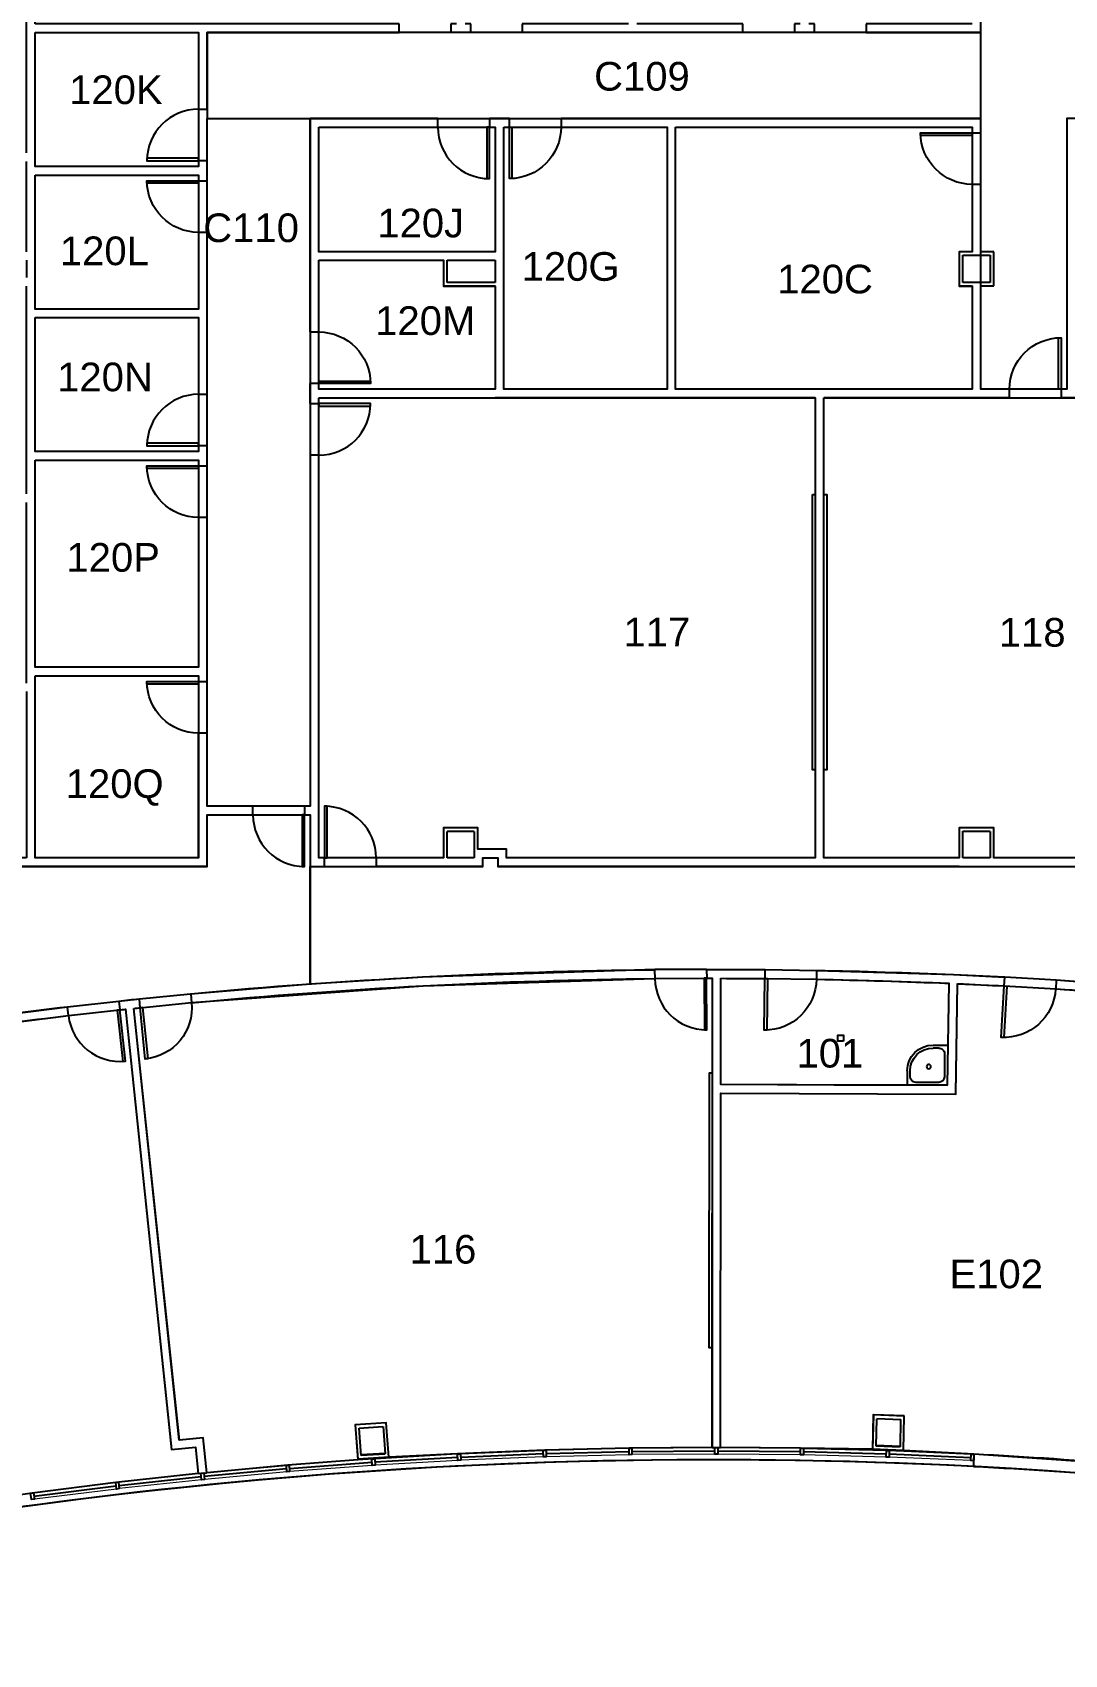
# Model space of a CAD drawing. Header units: inches. Extents: x -60 to 4824, y -1448 to 1233.
# Drawn here: x 2680 to 3400, y -550 to 582 of the extents above; entities that cross this region are included whole.
import ezdxf

# ---------------------------------------------------------------- set-up
doc = ezdxf.new("R2010")
doc.units = ezdxf.units.IN
doc.header["$LTSCALE"] = 96
doc.header["$MEASUREMENT"] = 0
for name, color, linetype, lineweight in [('A-Anno-Note', 3, 'Continuous', 25), ('A-FLOR-CASE', 3, 'Continuous', 25), ('A-FLOR-PFIX', 3, 'Continuous', 25), ('A-WALL-INTR', 4, 'Continuous', 35)]:
    doc.layers.add(name, color=color, linetype=linetype, lineweight=lineweight)
for name, color, linetype in [('A-DOOR', 4, 'Continuous'), ('A-FLOR-FD', 1, 'Continuous'), ('A-GLAZ', 3, 'Continuous'), ('A-WALL', 5, 'Continuous'), ('A-WALL-JAMB', 6, 'Continuous'), ('POLYGONS', 1, 'Continuous')]:
    doc.layers.add(name, color=color, linetype=linetype)
doc.styles.get("Standard").update_dxf_attribs({"font": 'arial.ttf'})

# ---------------------------------------------------------------- blocks, each defined once
blk = doc.blocks.new('JANP01')
for p, q in [((-28, -10), (-28, 0)), ((-26, -6), (-26, -10)), ((-6, -2), (-22, -2)), ((-2, -22), (-2, -6)), ((-6, -26), (-10, -26)), ((-10, -28), (0, -28))]:
    blk.add_line(p, q)
blk.add_circle((-13, -13), 1.5)
for centre, radius, start, end in [((-10, -10), 18, 179.9999, 269.9998), ((-22, -6), 4, 90.0004, 179.998), ((-10, -10), 16, 179.9999, 269.9998), ((-6, -6), 4, 0.0018, 89.9978), ((-6, -22), 4, 269.9966, 359.9993)]:
    blk.add_arc(centre, radius, start, end)
blk = doc.blocks.new('*U497')
at = {"linetype": 'ByBlock', "lineweight": -2}
for p, q in [((4, 0), (-6, 0)), ((4, -6), (4, 0)), ((40, 0), (40, -6)), ((87, 0), (40, 0)), ((0, -6), (4, -6)), ((40, -6), (87, -6))]:
    blk.add_line(p, q, dxfattribs=at)
at = {"lineweight": -2}
for p, q in [((4, 0), (-6, 0)), ((4, -6), (4, 0)), ((40, 0), (40, -6)), ((87, 0), (40, 0)), ((0, -6), (4, -6)), ((40, -6), (87, -6))]:
    blk.add_line(p, q, dxfattribs=at)
blk = doc.blocks.new('*U503')
at = {"linetype": 'ByBlock', "lineweight": -2}
for p, q in [((327, 0), (6, 0)), ((6, -6), (327, -6))]:
    blk.add_line(p, q, dxfattribs=at)
at = {"lineweight": -2}
for p, q in [((327, 0), (6, 0)), ((6, -6), (327, -6))]:
    blk.add_line(p, q, dxfattribs=at)
blk = doc.blocks.new('*U504')
at = {"linetype": 'ByBlock', "lineweight": -2}
for p, q in [((36, 0), (0, 0)), ((287, 0), (42, 0)), ((287, -6), (287, 0)), ((323, 0), (323, -6)), ((323, 0), (337, 0)), ((337, -6), (337, 0)), ((373, 0), (373, -6)), ((373, 0), (522, 0)), ((6, -6), (287, -6)), ((323, -6), (327, -6)), ((333, -6), (337, -6)), ((373, -6), (423, -6)), ((429, -6), (516, -6))]:
    blk.add_line(p, q, dxfattribs=at)
at = {"lineweight": -2}
for p, q in [((36, 0), (0, 0)), ((287, 0), (42, 0)), ((287, -6), (287, 0)), ((323, 0), (323, -6)), ((323, 0), (337, 0)), ((337, -6), (337, 0)), ((373, 0), (373, -6)), ((373, 0), (522, 0)), ((6, -6), (287, -6)), ((323, -6), (327, -6)), ((333, -6), (337, -6)), ((373, -6), (423, -6)), ((429, -6), (516, -6))]:
    blk.add_line(p, q, dxfattribs=at)
blk = doc.blocks.new('*U505')
at = {"linetype": 'ByBlock', "lineweight": -2}
for p, q in [((6, 0), (93, 0)), ((93, -6), (93, 0)), ((129, 0), (129, -6)), ((133, 0), (129, 0)), ((243.5, 0), (139, 0)), ((243.5, -6), (243.5, 0)), ((279.5, 0), (279.5, -6)), ((283.5, 0), (279.5, 0)), ((293.5, 0), (289.5, 0)), ((293.5, -6), (293.5, 0)), ((329.5, 0), (329.5, -6)), ((383, 0), (329.5, 0)), ((442.5, 0), (389, 0)), ((442.5, -6), (442.5, 0)), ((478.5, 0), (478.5, -6)), ((482.5, 0), (478.5, 0)), ((492.5, 0), (488.5, 0)), ((492.5, -6), (492.5, 0)), ((528.5, 0), (528.5, -6)), ((582, 0), (528.5, 0)), ((0, -6), (36, -6)), ((42, -6), (93, -6)), ((129, -6), (243.5, -6)), ((279.5, -6), (293.5, -6)), ((329.5, -6), (442.5, -6)), ((478.5, -6), (492.5, -6)), ((528.5, -6), (582, -6))]:
    blk.add_line(p, q, dxfattribs=at)
at = {"lineweight": -2}
for p, q in [((6, 0), (93, 0)), ((93, -6), (93, 0)), ((129, 0), (129, -6)), ((133, 0), (129, 0)), ((243.5, 0), (139, 0)), ((243.5, -6), (243.5, 0)), ((279.5, 0), (279.5, -6)), ((283.5, 0), (279.5, 0)), ((293.5, 0), (289.5, 0)), ((293.5, -6), (293.5, 0)), ((329.5, 0), (329.5, -6)), ((383, 0), (329.5, 0)), ((442.5, 0), (389, 0)), ((442.5, -6), (442.5, 0)), ((478.5, 0), (478.5, -6)), ((482.5, 0), (478.5, 0)), ((492.5, 0), (488.5, 0)), ((492.5, -6), (492.5, 0)), ((528.5, 0), (528.5, -6)), ((582, 0), (528.5, 0)), ((0, -6), (36, -6)), ((42, -6), (93, -6)), ((129, -6), (243.5, -6)), ((279.5, -6), (293.5, -6)), ((329.5, -6), (442.5, -6)), ((478.5, -6), (492.5, -6)), ((528.5, -6), (582, -6))]:
    blk.add_line(p, q, dxfattribs=at)
blk = doc.blocks.new('*U506')
at = {"linetype": 'ByBlock', "lineweight": -2}
for p, q in [((78, 0), (6, 0)), ((96, 0), (80.5, 0)), ((189, 0), (102, 0)), ((6, -6), (96, -6)), ((96, -6), (189, -6))]:
    blk.add_line(p, q, dxfattribs=at)
at = {"lineweight": -2}
for p, q in [((78, 0), (6, 0)), ((96, 0), (80.5, 0)), ((189, 0), (102, 0)), ((6, -6), (96, -6)), ((96, -6), (189, -6))]:
    blk.add_line(p, q, dxfattribs=at)
blk = doc.blocks.new('*U507')
at = {"linetype": 'ByBlock', "lineweight": -2}
for p, q in [((189, 0), (6, 0)), ((6, -6), (189, -6))]:
    blk.add_line(p, q, dxfattribs=at)
at = {"lineweight": -2}
for p, q in [((189, 0), (6, 0)), ((6, -6), (189, -6))]:
    blk.add_line(p, q, dxfattribs=at)
blk = doc.blocks.new('*U508')
at = {"linetype": 'ByBlock', "lineweight": -2}
for p, q in [((74, 0), (-6, 0)), ((0, -6), (74, -6)), ((74, -6), (74, 0)), ((110, 0), (110, -6)), ((110, 0), (124, 0)), ((110, -6), (114, -6)), ((120, -6), (124, -6)), ((124, -6), (124, 0)), ((160, 0), (160, -6)), ((160, 0), (314, 0)), ((160, -6), (234, -6)), ((240, -6), (314, -6)), ((314, -6), (314, 0)), ((350, 0), (350, -6)), ((350, 0), (364, 0)), ((350, -6), (354, -6)), ((360, -6), (364, -6)), ((364, -6), (364, 0)), ((400, 0), (400, -6)), ((534, 0), (400, 0)), ((400, -6), (654, -6)), ((654, 0), (540, 0))]:
    blk.add_line(p, q, dxfattribs=at)
at = {"lineweight": -2}
for p, q in [((74, 0), (-6, 0)), ((0, -6), (74, -6)), ((74, -6), (74, 0)), ((110, 0), (110, -6)), ((110, 0), (124, 0)), ((110, -6), (114, -6)), ((120, -6), (124, -6)), ((124, -6), (124, 0)), ((160, 0), (160, -6)), ((160, 0), (314, 0)), ((160, -6), (234, -6)), ((240, -6), (314, -6)), ((314, -6), (314, 0)), ((350, 0), (350, -6)), ((350, 0), (364, 0)), ((350, -6), (354, -6)), ((360, -6), (364, -6)), ((364, -6), (364, 0)), ((400, 0), (400, -6)), ((534, 0), (400, 0)), ((400, -6), (654, -6)), ((654, 0), (540, 0))]:
    blk.add_line(p, q, dxfattribs=at)
blk = doc.blocks.new('*U347')
at = {"linetype": 'ByBlock', "lineweight": -2}
for p, q in [((114, 0), (0, 0)), ((0, -6), (114, -6))]:
    blk.add_line(p, q, dxfattribs=at)
at = {"lineweight": -2}
for p, q in [((114, 0), (0, 0)), ((0, -6), (114, -6))]:
    blk.add_line(p, q, dxfattribs=at)
blk = doc.blocks.new('*U348')
at = {"linetype": 'ByBlock', "lineweight": -2}
for p, q in [((114, 0), (0, 0)), ((0, -6), (114, -6))]:
    blk.add_line(p, q, dxfattribs=at)
at = {"lineweight": -2}
for p, q in [((114, 0), (0, 0)), ((0, -6), (114, -6))]:
    blk.add_line(p, q, dxfattribs=at)
blk = doc.blocks.new('*U349')
at = {"linetype": 'ByBlock', "lineweight": -2}
for p, q in [((114, 0), (0, 0)), ((0, -6), (114, -6))]:
    blk.add_line(p, q, dxfattribs=at)
at = {"lineweight": -2}
for p, q in [((114, 0), (0, 0)), ((0, -6), (114, -6))]:
    blk.add_line(p, q, dxfattribs=at)
blk = doc.blocks.new('*U351')
at = {"linetype": 'ByBlock', "lineweight": -2}
for p, q in [((-6, 0), (34.5, 0)), ((280, 0), (261, 0)), ((282.5, 0), (604.5, 0)), ((0, -6), (19, -6)), ((30.5, -6), (34.5, -6)), ((34.5, -6), (34.5, 0)), ((70.5, 0), (70.5, -6)), ((258.5, 0), (70.5, 0)), ((70.5, -6), (258.5, -6)), ((261, -6), (280, -6)), ((282.5, -6), (377, -6)), ((383, -6), (598.5, -6))]:
    blk.add_line(p, q, dxfattribs=at)
at = {"lineweight": -2}
for p, q in [((-6, 0), (34.5, 0)), ((280, 0), (261, 0)), ((282.5, 0), (604.5, 0)), ((0, -6), (19, -6)), ((30.5, -6), (34.5, -6)), ((34.5, -6), (34.5, 0)), ((70.5, 0), (70.5, -6)), ((258.5, 0), (70.5, 0)), ((70.5, -6), (258.5, -6)), ((261, -6), (280, -6)), ((282.5, -6), (377, -6)), ((383, -6), (598.5, -6))]:
    blk.add_line(p, q, dxfattribs=at)
blk = doc.blocks.new('*U352')
at = {"linetype": 'ByBlock', "lineweight": -2}
for p, q in [((4, 0), (0, 0)), ((4, -6), (4, 0)), ((0, -6), (4, -6)), ((40, 0), (40, -6)), ((72, 0), (40, 0)), ((40, -6), (72, -6))]:
    blk.add_line(p, q, dxfattribs=at)
at = {"lineweight": -2}
for p, q in [((4, 0), (0, 0)), ((4, -6), (4, 0)), ((0, -6), (4, -6)), ((40, 0), (40, -6)), ((72, 0), (40, 0)), ((40, -6), (72, -6))]:
    blk.add_line(p, q, dxfattribs=at)
blk = doc.blocks.new('*U353')
at = {"linetype": 'ByBlock', "lineweight": -2}
for p, q in [((0, 0), (181, 0)), ((181, -6), (181, 0)), ((217, 0), (217, -6)), ((217, 0), (346.5, 0)), ((352.5, 0), (576, 0)), ((699, 0), (576, 0)), ((0, -6), (171, -6)), ((177, -6), (181, -6)), ((217, -6), (237, -6)), ((243, -6), (450, -6)), ((456, -6), (570, -6)), ((576, -6), (699, -6))]:
    blk.add_line(p, q, dxfattribs=at)
at = {"lineweight": -2}
for p, q in [((0, 0), (181, 0)), ((181, -6), (181, 0)), ((217, 0), (217, -6)), ((217, 0), (346.5, 0)), ((352.5, 0), (576, 0)), ((699, 0), (576, 0)), ((0, -6), (171, -6)), ((177, -6), (181, -6)), ((217, -6), (237, -6)), ((243, -6), (450, -6)), ((456, -6), (570, -6)), ((576, -6), (699, -6))]:
    blk.add_line(p, q, dxfattribs=at)
blk = doc.blocks.new('*U355')
at = {"linetype": 'ByBlock', "lineweight": -2}
for p, q in [((0, -6), (293, -6)), ((213, 0), (6, 0)), ((293, 0), (219, 0)), ((293, -6), (293, 0)), ((329, 0), (329, -6)), ((333, 0), (329, 0)), ((329, -6), (343, -6)), ((343, 0), (339, 0)), ((343, -6), (343, 0)), ((379, 0), (379, -6)), ((462, 0), (379, 0)), ((379, -6), (468, -6))]:
    blk.add_line(p, q, dxfattribs=at)
at = {"lineweight": -2}
for p, q in [((0, -6), (293, -6)), ((213, 0), (6, 0)), ((293, 0), (219, 0)), ((293, -6), (293, 0)), ((329, 0), (329, -6)), ((333, 0), (329, 0)), ((329, -6), (343, -6)), ((343, 0), (339, 0)), ((343, -6), (343, 0)), ((379, 0), (379, -6)), ((462, 0), (379, 0)), ((379, -6), (468, -6))]:
    blk.add_line(p, q, dxfattribs=at)
blk = doc.blocks.new('*U359')
at = {"linetype": 'ByBlock', "lineweight": -2}
for p, q in [((122, 0), (6, 0)), ((128, 0), (254, 0)), ((260, 0), (405, 0)), ((423, 0), (411, 0)), ((429, 0), (492, 0)), ((498, 0), (624, 0)), ((801.5, 0), (630, 0)), ((801.5, -6), (801.5, 0)), ((6, -6), (133, -6)), ((139, -6), (283.5, -6)), ((289.5, -6), (383, -6)), ((389, -6), (423, -6)), ((423, -6), (482.5, -6)), ((488.5, -6), (582, -6)), ((588, -6), (801.5, -6))]:
    blk.add_line(p, q, dxfattribs=at)
at = {"lineweight": -2}
for p, q in [((122, 0), (6, 0)), ((128, 0), (254, 0)), ((260, 0), (405, 0)), ((423, 0), (411, 0)), ((429, 0), (492, 0)), ((498, 0), (624, 0)), ((801.5, 0), (630, 0)), ((801.5, -6), (801.5, 0)), ((6, -6), (133, -6)), ((139, -6), (283.5, -6)), ((289.5, -6), (383, -6)), ((389, -6), (423, -6)), ((423, -6), (482.5, -6)), ((488.5, -6), (582, -6)), ((588, -6), (801.5, -6))]:
    blk.add_line(p, q, dxfattribs=at)
blk = doc.blocks.new('*U266')
at = {"linetype": 'ByBlock', "lineweight": -2}
for p, q in [((36, 1.2), (0, 1.2)), ((0, -1.3), (33.5, -1.3))]:
    blk.add_line(p, q, dxfattribs=at)
at = {"lineweight": -2}
for p, q in [((36, 1.2), (0, 1.2)), ((0, -1.3), (33.5, -1.3))]:
    blk.add_line(p, q, dxfattribs=at)
blk = doc.blocks.new('*U267')
at = {"linetype": 'ByBlock', "lineweight": -2}
for p, q in [((15.5, 0), (0, 0)), ((0, -2.5), (18, -2.5))]:
    blk.add_line(p, q, dxfattribs=at)
at = {"lineweight": -2}
for p, q in [((15.5, 0), (0, 0)), ((0, -2.5), (18, -2.5))]:
    blk.add_line(p, q, dxfattribs=at)
blk = doc.blocks.new('*U271')
at = {"linetype": 'ByBlock', "lineweight": -2}
for p, q in [((12.5, 0), (0, 0)), ((0, -2.5), (15, -2.5))]:
    blk.add_line(p, q, dxfattribs=at)
at = {"lineweight": -2}
for p, q in [((12.5, 0), (0, 0)), ((0, -2.5), (15, -2.5))]:
    blk.add_line(p, q, dxfattribs=at)
blk = doc.blocks.new('*U272')
at = {"linetype": 'ByBlock', "lineweight": -2}
for p, q in [((21.5, 1.2), (-2.5, 1.2)), ((0, -1.2), (19, -1.2))]:
    blk.add_line(p, q, dxfattribs=at)
at = {"lineweight": -2}
for p, q in [((21.5, 1.2), (-2.5, 1.2)), ((0, -1.2), (19, -1.2))]:
    blk.add_line(p, q, dxfattribs=at)
blk = doc.blocks.new('*U273')
at = {"linetype": 'ByBlock', "lineweight": -2}
for p, q in [((-1.3, -2.5), (19.8, -2.5)), ((19.8, 0), (1.3, 0))]:
    blk.add_line(p, q, dxfattribs=at)
at = {"lineweight": -2}
for p, q in [((-1.3, -2.5), (19.8, -2.5)), ((19.8, 0), (1.3, 0))]:
    blk.add_line(p, q, dxfattribs=at)
blk = doc.blocks.new('*U274')
at = {"linetype": 'ByBlock', "lineweight": -2}
for p, q in [((6.5, 1.2), (-2.5, 1.2)), ((21.5, 1.2), (12.5, 1.2)), ((0, -1.3), (19, -1.3))]:
    blk.add_line(p, q, dxfattribs=at)
at = {"lineweight": -2}
for p, q in [((6.5, 1.2), (-2.5, 1.2)), ((21.5, 1.2), (12.5, 1.2)), ((0, -1.3), (19, -1.3))]:
    blk.add_line(p, q, dxfattribs=at)
blk = doc.blocks.new('*U275')
at = {"linetype": 'ByBlock', "lineweight": -2}
for p, q in [((6.5, 1.2), (-2.5, 1.2)), ((21.5, 1.2), (12.5, 1.2)), ((0, -1.3), (19, -1.3))]:
    blk.add_line(p, q, dxfattribs=at)
at = {"lineweight": -2}
for p, q in [((6.5, 1.2), (-2.5, 1.2)), ((21.5, 1.2), (12.5, 1.2)), ((0, -1.3), (19, -1.3))]:
    blk.add_line(p, q, dxfattribs=at)
blk = doc.blocks.new('*U276')
at = {"linetype": 'ByBlock', "lineweight": -2}
for p, q in [((20.3, 0), (1.2, 0)), ((-1.3, -2.5), (22.8, -2.5))]:
    blk.add_line(p, q, dxfattribs=at)
at = {"lineweight": -2}
for p, q in [((20.3, 0), (1.2, 0)), ((-1.3, -2.5), (22.8, -2.5))]:
    blk.add_line(p, q, dxfattribs=at)
blk = doc.blocks.new('*U277')
at = {"linetype": 'ByBlock', "lineweight": -2}
for p, q in [((0, 0), (0, -2.5)), ((0, 0), (0, 0)), ((24.5, 0), (6, 0)), ((0, -2.5), (0, -2.5)), ((6, -2.5), (27, -2.5))]:
    blk.add_line(p, q, dxfattribs=at)
at = {"lineweight": -2}
for p, q in [((0, 0), (0, -2.5)), ((0, 0), (0, 0)), ((24.5, 0), (6, 0)), ((0, -2.5), (0, -2.5)), ((6, -2.5), (27, -2.5))]:
    blk.add_line(p, q, dxfattribs=at)
blk = doc.blocks.new('*U278')
at = {"linetype": 'ByBlock', "lineweight": -2}
for p, q in [((21.5, 1.2), (-2.5, 1.2)), ((0, -1.2), (19, -1.2))]:
    blk.add_line(p, q, dxfattribs=at)
at = {"lineweight": -2}
for p, q in [((21.5, 1.2), (-2.5, 1.2)), ((0, -1.2), (19, -1.2))]:
    blk.add_line(p, q, dxfattribs=at)
blk = doc.blocks.new('*U279')
at = {"linetype": 'ByBlock', "lineweight": -2}
for p, q in [((19.7, 0), (1.2, 0)), ((25.7, 0), (25.7, 0)), ((25.7, -2.5), (25.7, 0)), ((-1.3, -2.5), (19.7, -2.5)), ((25.7, -2.5), (25.7, -2.5))]:
    blk.add_line(p, q, dxfattribs=at)
at = {"lineweight": -2}
for p, q in [((19.7, 0), (1.2, 0)), ((25.7, 0), (25.7, 0)), ((25.7, -2.5), (25.7, 0)), ((-1.3, -2.5), (19.7, -2.5)), ((25.7, -2.5), (25.7, -2.5))]:
    blk.add_line(p, q, dxfattribs=at)
blk = doc.blocks.new('*U411')
at = {"linetype": 'ByBlock', "lineweight": -2}
for p, q in [((33.5, 0), (0, 0)), ((0, -6), (123, -6)), ((123, 0), (36, 0))]:
    blk.add_line(p, q, dxfattribs=at)
at = {"lineweight": -2}
for p, q in [((33.5, 0), (0, 0)), ((0, -6), (123, -6)), ((123, 0), (36, 0))]:
    blk.add_line(p, q, dxfattribs=at)
blk = doc.blocks.new('*U412')
at = {"linetype": 'ByBlock', "lineweight": -2}
for p, q in [((-1.2, -2.5), (22.7, -2.5)), ((20.2, 0), (1.3, 0))]:
    blk.add_line(p, q, dxfattribs=at)
at = {"lineweight": -2}
for p, q in [((-1.2, -2.5), (22.7, -2.5)), ((20.2, 0), (1.3, 0))]:
    blk.add_line(p, q, dxfattribs=at)
blk = doc.blocks.new('*U413')
at = {"linetype": 'ByBlock', "lineweight": -2}
for p, q in [((73.3, 0), (1.2, 0)), ((1.2, -6), (73.3, -6))]:
    blk.add_line(p, q, dxfattribs=at)
at = {"lineweight": -2}
for p, q in [((73.3, 0), (1.2, 0)), ((1.2, -6), (73.3, -6))]:
    blk.add_line(p, q, dxfattribs=at)
blk = doc.blocks.new('*U314')
at = {"linetype": 'ByBlock', "lineweight": -2}
for p, q in [((20.3, 0), (1.3, 0)), ((-1.3, -2.5), (22.7, -2.5))]:
    blk.add_line(p, q, dxfattribs=at)
at = {"lineweight": -2}
for p, q in [((20.3, 0), (1.3, 0)), ((-1.3, -2.5), (22.7, -2.5))]:
    blk.add_line(p, q, dxfattribs=at)
blk = doc.blocks.new('*U315')
at = {"linetype": 'ByBlock', "lineweight": -2}
for p, q in [((19.2, 1.2), (-2.5, 1.2)), ((0, -1.2), (16.7, -1.2))]:
    blk.add_line(p, q, dxfattribs=at)
at = {"lineweight": -2}
for p, q in [((19.2, 1.2), (-2.5, 1.2)), ((0, -1.2), (16.7, -1.2))]:
    blk.add_line(p, q, dxfattribs=at)
blk = doc.blocks.new('*U316')
at = {"linetype": 'ByBlock', "lineweight": -2}
for p, q in [((20.3, 0), (1.3, 0)), ((-1.3, -2.5), (22.7, -2.5))]:
    blk.add_line(p, q, dxfattribs=at)
at = {"lineweight": -2}
for p, q in [((20.3, 0), (1.3, 0)), ((-1.3, -2.5), (22.7, -2.5))]:
    blk.add_line(p, q, dxfattribs=at)
blk = doc.blocks.new('*U317')
at = {"linetype": 'ByBlock', "lineweight": -2}
for p, q in [((20.3, 0), (1.3, 0)), ((-1.3, -2.5), (22.7, -2.5))]:
    blk.add_line(p, q, dxfattribs=at)
at = {"lineweight": -2}
for p, q in [((20.3, 0), (1.3, 0)), ((-1.3, -2.5), (22.7, -2.5))]:
    blk.add_line(p, q, dxfattribs=at)
blk = doc.blocks.new('*U318')
at = {"linetype": 'ByBlock', "lineweight": -2}
for p, q in [((19.1, 1.3), (-2.5, 1.3)), ((0, -1.2), (16.7, -1.2))]:
    blk.add_line(p, q, dxfattribs=at)
at = {"lineweight": -2}
for p, q in [((19.1, 1.3), (-2.5, 1.3)), ((0, -1.2), (16.7, -1.2))]:
    blk.add_line(p, q, dxfattribs=at)
blk = doc.blocks.new('*U327')
at = {"linetype": 'ByBlock', "lineweight": -2}
for p, q in [((836.8, 84.8), (835.5, 90.7)), ((870.6, 98.6), (871.9, 92.7)), ((787.4, 74.3), (786.2, 80.2)), ((821.4, 87.6), (822.7, 81.8)), ((431.4, 17.9), (430.7, 23.9)), ((466.5, 28), (467.2, 22.1)), ((355, 10.2), (354.4, 16.2)), ((390.2, 19.6), (390.8, 13.6)), ((188, -1.5), (187.7, 4.5)), ((223.7, 6.4), (224, 0.4))]:
    blk.add_line(p, q, dxfattribs=at)
at = {"lineweight": -2}
for p, q in [((836.8, 84.8), (835.5, 90.7)), ((870.6, 98.6), (871.9, 92.7)), ((787.4, 74.3), (786.2, 80.2)), ((821.4, 87.6), (822.7, 81.8)), ((431.4, 17.9), (430.7, 23.9)), ((466.5, 28), (467.2, 22.1)), ((355, 10.2), (354.4, 16.2)), ((390.2, 19.6), (390.8, 13.6)), ((188, -1.5), (187.7, 4.5)), ((223.7, 6.4), (224, 0.4))]:
    blk.add_line(p, q, dxfattribs=at)
at = {"linetype": 'ByBlock', "lineweight": -2, "extrusion": (0, 0, -1)}
for start, end in [(254.5195, 257.081), (257.6107, 257.6696), (258.3519, 263.1197), (257.7579, 257.8222), (263.7967, 264.2484), (263.6494, 263.7084), (264.7781, 266.1383), (267.2371, 269.9559), (266.2267, 266.7074)]:
    blk.add_arc((0, 3894), 3894, start, end, dxfattribs=at)
at = {"lineweight": -2, "extrusion": (0, 0, -1)}
for start, end in [(254.5195, 257.081), (257.6107, 257.6696), (258.3519, 263.1197), (257.7579, 257.8222), (263.7967, 264.2484), (263.6494, 263.7084), (264.7781, 266.1383), (267.2371, 269.9559), (266.2267, 266.7074)]:
    blk.add_arc((0, 3894), 3894, start, end, dxfattribs=at)
at = {"linetype": 'ByBlock', "lineweight": -2}
for start, end in [(282.9186, 285.5246), (282.1774, 282.2863), (282.2863, 282.3897), (276.8799, 281.6485), (275.7512, 276.2475), (276.2475, 276.351), (273.2922, 273.8175), (273.8175, 275.2223), (270, 272.7633)]:
    blk.add_arc((0, 3894), 3900, start, end, dxfattribs=at)
at = {"lineweight": -2}
for start, end in [(282.9186, 285.5246), (282.1774, 282.2863), (282.2863, 282.3897), (276.8799, 281.6485), (275.7512, 276.2475), (276.2475, 276.351), (273.2922, 273.8175), (273.8175, 275.2223), (270, 272.7633)]:
    blk.add_arc((0, 3894), 3900, start, end, dxfattribs=at)
blk = doc.blocks.new('*U328')
at = {"linetype": 'ByBlock', "lineweight": -2}
for p, q in [((71.2, 3), (0, 3)), ((-6, -3), (71, -3))]:
    blk.add_line(p, q, dxfattribs=at)
at = {"lineweight": -2}
for p, q in [((71.2, 3), (0, 3)), ((-6, -3), (71, -3))]:
    blk.add_line(p, q, dxfattribs=at)
blk = doc.blocks.new('*U329')
at = {"linetype": 'ByBlock', "lineweight": -2}
for p, q in [((161.1, 0), (3, 0)), ((3, -6), (167, -6))]:
    blk.add_line(p, q, dxfattribs=at)
at = {"lineweight": -2}
for p, q in [((161.1, 0), (3, 0)), ((3, -6), (167, -6))]:
    blk.add_line(p, q, dxfattribs=at)
blk = doc.blocks.new('*U330')
at = {"linetype": 'ByBlock', "lineweight": -2}
for p, q in [((0, 3), (0, -3)), ((0, 3), (327.5, 3)), ((0, -3), (247.3, -3)), ((253.3, -3), (327.5, -3))]:
    blk.add_line(p, q, dxfattribs=at)
at = {"lineweight": -2}
for p, q in [((0, 3), (0, -3)), ((0, 3), (327.5, 3)), ((0, -3), (247.3, -3)), ((253.3, -3), (327.5, -3))]:
    blk.add_line(p, q, dxfattribs=at)
blk = doc.blocks.new('*U331')
at = {"linetype": 'ByBlock', "lineweight": -2}
for p, q in [((303, 3), (-6, 3)), ((0, -3), (303, -3))]:
    blk.add_line(p, q, dxfattribs=at)
at = {"lineweight": -2}
for p, q in [((303, 3), (-6, 3)), ((0, -3), (303, -3))]:
    blk.add_line(p, q, dxfattribs=at)
blk = doc.blocks.new('*U343')
at = {"linetype": 'ByBlock', "lineweight": -2}
for p, q in [((20.3, 0), (1.3, 0)), ((-1.3, -2.5), (22.7, -2.5))]:
    blk.add_line(p, q, dxfattribs=at)
at = {"lineweight": -2}
for p, q in [((20.3, 0), (1.3, 0)), ((-1.3, -2.5), (22.7, -2.5))]:
    blk.add_line(p, q, dxfattribs=at)
blk = doc.blocks.new('*U162')
at = {"linetype": 'ByBlock', "lineweight": -2}
for p, q in [((114, 0), (0, 0)), ((0, -6), (114, -6))]:
    blk.add_line(p, q, dxfattribs=at)
at = {"lineweight": -2}
for p, q in [((114, 0), (0, 0)), ((0, -6), (114, -6))]:
    blk.add_line(p, q, dxfattribs=at)
blk = doc.blocks.new('*U163')
at = {"linetype": 'ByBlock', "lineweight": -2}
for p, q in [((-6, 0), (167.5, 0)), ((167.5, 0), (237, 0)), ((470, 0), (237, 0)), ((506, 0), (534, 0)), ((506, 0), (506, -6)), ((0, -6), (114, -6)), ((120, -6), (165, -6)), ((167.5, -6), (186.5, -6)), ((189, -6), (234, -6)), ((240, -6), (470, -6)), ((470, -6), (470, 0)), ((506, -6), (510, -6)), ((516, -6), (528, -6))]:
    blk.add_line(p, q, dxfattribs=at)
at = {"lineweight": -2}
for p, q in [((-6, 0), (167.5, 0)), ((167.5, 0), (237, 0)), ((470, 0), (237, 0)), ((506, 0), (534, 0)), ((506, 0), (506, -6)), ((0, -6), (114, -6)), ((120, -6), (165, -6)), ((167.5, -6), (186.5, -6)), ((189, -6), (234, -6)), ((240, -6), (470, -6)), ((470, -6), (470, 0)), ((506, -6), (510, -6)), ((516, -6), (528, -6))]:
    blk.add_line(p, q, dxfattribs=at)
blk = doc.blocks.new('*U480')
at = {"linetype": 'ByBlock', "lineweight": -2}
for p, q in [((226.6, -1.3), (226, 7.2)), ((0, 0), (-3, 0))]:
    blk.add_line(p, q, dxfattribs=at)
at = {"lineweight": -2}
for p, q in [((226.6, -1.3), (226, 7.2)), ((0, 0), (-3, 0))]:
    blk.add_line(p, q, dxfattribs=at)
at = {"linetype": 'ByBlock', "lineweight": -2, "extrusion": (0, 0, -1)}
blk.add_arc((0, 3558), 3558, 266.3574, 270, dxfattribs=at)
at = {"lineweight": -2, "extrusion": (0, 0, -1)}
blk.add_arc((0, 3558), 3558, 266.3574, 270, dxfattribs=at)
at = {"linetype": 'ByBlock', "lineweight": -2}
blk.add_arc((0, 3558), 3566.5, 270.0488, 273.6426, dxfattribs=at)
at = {"lineweight": -2}
blk.add_arc((0, 3558), 3566.5, 270.0488, 273.6426, dxfattribs=at)
blk = doc.blocks.new('*U28')
at = {"linetype": 'ByBlock', "lineweight": -2}
for p, q in [((16.6, 1.3), (0, 1.3)), ((-2.5, -1.2), (19.1, -1.2))]:
    blk.add_line(p, q, dxfattribs=at)
at = {"lineweight": -2}
for p, q in [((16.6, 1.3), (0, 1.3)), ((-2.5, -1.2), (19.1, -1.2))]:
    blk.add_line(p, q, dxfattribs=at)
blk = doc.blocks.new('*U29')
at = {"linetype": 'ByBlock', "lineweight": -2}
for p, q in [((16.6, 1.3), (0, 1.3)), ((-2.5, -1.2), (19.2, -1.2))]:
    blk.add_line(p, q, dxfattribs=at)
at = {"lineweight": -2}
for p, q in [((16.6, 1.3), (0, 1.3)), ((-2.5, -1.2), (19.2, -1.2))]:
    blk.add_line(p, q, dxfattribs=at)
blk = doc.blocks.new('*U48')
at = {"linetype": 'ByBlock', "lineweight": -2}
for p, q in [((0, 3), (0, -3)), ((18.5, 3), (0, 3)), ((0, -3), (24.5, -3))]:
    blk.add_line(p, q, dxfattribs=at)
at = {"lineweight": -2}
for p, q in [((0, 3), (0, -3)), ((18.5, 3), (0, 3)), ((0, -3), (24.5, -3))]:
    blk.add_line(p, q, dxfattribs=at)
blk = doc.blocks.new('*U49')
at = {"linetype": 'ByBlock', "lineweight": -2}
for p, q in [((-3, 0), (13.7, 0)), ((19.7, 6), (3, 6))]:
    blk.add_line(p, q, dxfattribs=at)
at = {"lineweight": -2}
for p, q in [((-3, 0), (13.7, 0)), ((19.7, 6), (3, 6))]:
    blk.add_line(p, q, dxfattribs=at)
blk = doc.blocks.new('*U76')
at = {"linetype": 'ByBlock', "lineweight": -2}
for p, q in [((12, 0), (6, 0)), ((0, -6), (6, -6))]:
    blk.add_line(p, q, dxfattribs=at)
at = {"lineweight": -2}
for p, q in [((12, 0), (6, 0)), ((0, -6), (6, -6))]:
    blk.add_line(p, q, dxfattribs=at)
blk = doc.blocks.new('*U77')
at = {"linetype": 'ByBlock', "lineweight": -2}
for p, q in [((22.5, 0), (2.5, 0)), ((6, -6), (16.5, -6))]:
    blk.add_line(p, q, dxfattribs=at)
at = {"lineweight": -2}
for p, q in [((22.5, 0), (2.5, 0)), ((6, -6), (16.5, -6))]:
    blk.add_line(p, q, dxfattribs=at)
blk = doc.blocks.new('*U78')
at = {"linetype": 'ByBlock', "lineweight": -2}
for p, q in [((6, 0), (0, 0)), ((6, -6), (12, -6))]:
    blk.add_line(p, q, dxfattribs=at)
at = {"lineweight": -2}
for p, q in [((6, 0), (0, 0)), ((6, -6), (12, -6))]:
    blk.add_line(p, q, dxfattribs=at)
blk = doc.blocks.new('*U79')
at = {"linetype": 'ByBlock', "lineweight": -2}
for p, q in [((114.5, 0), (104.5, 0)), ((-6, 0), (68.5, 0)), ((0, -6), (19, -6)), ((21.5, -6), (68.5, -6)), ((68.5, -6), (68.5, 0)), ((104.5, 0), (104.5, -6)), ((104.5, -6), (108.5, -6))]:
    blk.add_line(p, q, dxfattribs=at)
at = {"lineweight": -2}
for p, q in [((114.5, 0), (104.5, 0)), ((-6, 0), (68.5, 0)), ((0, -6), (19, -6)), ((21.5, -6), (68.5, -6)), ((68.5, -6), (68.5, 0)), ((104.5, 0), (104.5, -6)), ((104.5, -6), (108.5, -6))]:
    blk.add_line(p, q, dxfattribs=at)

msp = doc.modelspace()

# ---------------------------------------------------------------- linework, layer by layer
at = {"layer": 'A-DOOR', "linetype": 'ByBlock', "lineweight": -2}
for points in [[(2999, 516), (2997.2, 516), (2997.2, 480), (2999, 480)], [(3013, 516), (3014.7, 516), (3014.7, 480), (3013, 480)], [(3336, 512), (3336, 510.2), (3300, 510.2), (3300, 512)], [(2796, 492.5), (2796, 494.3), (2760, 494.3), (2760, 492.5)], [(2796, 478.5), (2796, 476.8), (2760, 476.8), (2760, 478.5)], [(3398, 333), (3396.2, 333), (3396.2, 369), (3398, 369)], [(2880, 337), (2880, 338.7), (2916, 338.7), (2916, 337)], [(2880, 323), (2880, 321.2), (2916, 321.2), (2916, 323)], [(2796, 293.5), (2796, 295.3), (2760, 295.3), (2760, 293.5)], [(2796, 279.5), (2796, 277.8), (2760, 277.8), (2760, 279.5)], [(2796, 129), (2796, 127.3), (2760, 127.3), (2760, 129)], [(2870, 36), (2868.3, 36), (2868.3, 0), (2870, 0)], [(2884, 6), (2885.7, 6), (2885.7, 42), (2884, 42)], [(3150.6, -78), (3148.9, -78), (3149.1, -114), (3150.8, -114)], [(3191.3, -78.2), (3193.1, -78.2), (3192.6, -114.2), (3190.8, -114.2)], [(3358.3, -83.3), (3360.1, -83.4), (3358, -119.4), (3356.3, -119.3)], [(2741, -100), (2739.2, -100.2), (2743.2, -136), (2745, -135.8)], [(2755.3, -98.5), (2757, -98.4), (2760.5, -134.2), (2758.8, -134.4)]]:
    msp.add_lwpolyline(points, close=True, dxfattribs=at)
for centre, start, end in [((2796, 492.5), 90, 180), ((2999, 516), 180, 270), ((2796, 293.5), 90, 180), ((2880, 323), 270, 0), ((2870, 36), 180, 270), ((2884, 6), 0, 90), ((3150.6, -78), 180.323, 270.323), ((2741, -100), 186.3617, 276.3617)]:
    msp.add_arc(centre, 36, start, end, dxfattribs=at)
at = {"layer": 'A-DOOR', "linetype": 'ByBlock', "lineweight": -2, "extrusion": (0, 0, -1)}
for centre, start, end in [((-3013, 516), 180, 270), ((-3336, 512), 270, 0), ((-2796, 478.5), 270, 0), ((-2880, 337), 90, 180), ((-3398, 333), 0, 90), ((-2796, 279.5), 270, 0), ((-2796, 129), 270, 0), ((-3191.3, -78.2), 180.8057, 270.8057), ((-3358.3, -83.3), 183.2647, 273.2647), ((-2755.3, -98.5), 174.3795, 264.3795)]:
    msp.add_arc(centre, 36, start, end, dxfattribs=at)
at = {"layer": 'A-FLOR-CASE'}
for points in [[(3224.5, 259.5), (3226.5, 259.5), (3226.5, 67.5), (3224.5, 67.5)], [(3232.5, 259.5), (3234.5, 259.5), (3234.5, 67.5), (3232.5, 67.5)], [(3154.4, -336), (3152.4, -336), (3152.6, -144), (3154.6, -144)]]:
    msp.add_lwpolyline(points, close=True, dxfattribs=at)
at = {"layer": 'A-FLOR-FD'}
msp.add_lwpolyline([(3246.2, -121.8), (3242.2, -121.8), (3242.2, -117.8), (3246.2, -117.8)], close=True, dxfattribs=at)
at = {"layer": 'A-GLAZ', "linetype": 'ByBlock', "lineweight": 18}
for points in [[(2978.8, -409.8), (3036.6, -407.5)], [(3038.6, -407.4), (3096.5, -406)], [(3098.5, -405.9), (3156.4, -405.5)], [(3158.4, -405.5), (3216.2, -406)], [(3218.2, -406.1), (3276.1, -407.6)], [(2799.7, -423.2), (2857.3, -417.9)], [(2917, -413.4), (2859.3, -417.7)], [(2917.3, -417.9), (2859.6, -422.2)], [(2919, -413.3), (2976.8, -409.9)], [(2977, -414.4), (2919.3, -417.8)], [(3036.7, -412), (2979, -414.3)], [(3096.5, -410.5), (3038.7, -411.9)], [(3156.4, -410), (3098.5, -410.4)], [(3216.2, -410.5), (3158.4, -410)], [(3276, -412.1), (3218.2, -410.6)], [(3335, -414.6), (3278, -412.1)], [(3278.1, -407.6), (3335.2, -410.1)], [(2680.8, -437.1), (2738.2, -429.9)], [(2740.1, -429.7), (2797.7, -423.4)], [(2798.1, -427.9), (2740.7, -434.1)], [(2857.7, -422.4), (2800.1, -427.7)], [(2738.7, -434.4), (2681.4, -441.6)]]:
    msp.add_lwpolyline(points, dxfattribs=at)
at = {"layer": 'A-GLAZ', "linetype": 'ByBlock', "lineweight": -2}
for points in [[(2859.5, -420), (2917.1, -415.7)], [(2919.1, -415.5), (2976.9, -412.2)], [(2978.9, -412.1), (3036.7, -409.7)], [(3038.7, -409.6), (3096.5, -408.2)], [(3098.5, -408.2), (3156.4, -407.8)], [(3158.4, -407.8), (3216.2, -408.3)], [(3218.2, -408.3), (3276, -409.8)], [(3278, -409.9), (3335.1, -412.3)], [(2740.4, -431.9), (2797.9, -425.6)], [(2799.9, -425.4), (2857.5, -420.2)], [(2681.1, -439.3), (2738.4, -432.1)]]:
    msp.add_lwpolyline(points, dxfattribs=at)
at = {"layer": 'A-GLAZ'}
msp.add_arc((3154.6, -3972), 3558, 87.0644, 122.412, dxfattribs=at)
at = {"layer": 'A-WALL-JAMB', "linetype": 'ByBlock', "lineweight": -2}
for points in [[(3036.6, -407.5), (3038.6, -407.4), (3038.7, -411.9), (3036.7, -412)], [(3096.5, -406), (3098.5, -405.9), (3098.5, -410.4), (3096.5, -410.5)], [(3156.4, -405.5), (3158.4, -405.5), (3158.4, -410), (3156.4, -410)], [(3216.2, -406), (3218.2, -406.1), (3218.2, -410.6), (3216.2, -410.5)], [(2857.3, -417.9), (2859.3, -417.7), (2859.6, -422.2), (2857.7, -422.4)], [(2917, -413.4), (2919, -413.3), (2919.3, -417.8), (2917.3, -417.9)], [(2976.8, -409.9), (2978.8, -409.8), (2979, -414.3), (2977, -414.4)], [(3276.1, -407.6), (3278.1, -407.6), (3278, -412.1), (3276, -412.1)], [(3335.2, -410.1), (3337.2, -410.2), (3337, -414.7), (3335, -414.6)], [(2738.2, -429.9), (2740.1, -429.7), (2740.7, -434.1), (2738.7, -434.4)], [(2797.7, -423.4), (2799.7, -423.2), (2800.1, -427.7), (2798.1, -427.9)], [(2678.8, -437.4), (2680.8, -437.1), (2681.4, -441.6), (2679.4, -441.8)]]:
    msp.add_lwpolyline(points, close=True, dxfattribs=at)
at = {"layer": 'POLYGONS'}
msp.add_lwpolyline([(2290, 810), (3608, 810), (3608, 886), (3583.5, 886), (3583.5, 1233.5), (3782.2, 1233.5), (3782.2, 1209), (3838, 1209), (3838, 810), (4764, 810), (4764, 664), (4788, 664), (4788, -70), (4764, -70), (4764, -216), (3810, -216), (3810, -201), (3573.3, -201), (3551.2, -400), (3569.3, -402), (3565.1, -437.8, 0.228247), (646.6, -1448.2)], format="xyb", dxfattribs=at)
for points in [[(3342, 783), (3351, 783), (3351, 801.5), (3675, 801.5), (3675, 783), (3696, 783), (3696, 522), (3402, 522), (3402, 333), (3342, 333)], [(3232.5, 327), (3579, 327), (3579, 6), (3351, 6), (3351, 27), (3327, 27), (3327, 6), (3232.5, 6)], [(2874, 0), (2994.5, 0), (2994.5, 6), (3005, 6), (3005, 0), (3615.5, 0), (3615.5, 24), (3675.5, 24), (3675.5, 0), (3810, 0), (3810, -191), (3574.4, -191), (3585, -95.8), (3488.4, -86.3), (3394.6, -79.4), (3358.7, -77.3), (3323, -75.6), (3227.4, -72.7), (3191.4, -72.2), (3150.6, -72), (3114.6, -71.9), (2952.4, -77.2), (2874, -82.1)], [(2750.9, -99), (2791.1, -95), (2952.7, -83.2), (3114.6, -78.2), (3154.6, -78), (3154.4, -405.5), (3096.5, -406), (3037.6, -407.4), (2976.8, -409.9), (2928.9, -412.1), (2927, -388.2), (2905.4, -389.6), (2907.3, -414.1), (2858.3, -417.8), (2801.7, -423), (2799.2, -398.6), (2782.6, -400.4)], [(2532.8, -128), (2618.9, -115), (2705.2, -104), (2745, -99.6), (2777.2, -406.9), (2793.8, -405.2), (2795.7, -423.6), (2738.2, -429.9), (2679.8, -437.2), (2619.5, -445.9), (2571.9, -453.5), (2569, -435.1), (2582.4, -432.9)]]:
    msp.add_lwpolyline(points, close=True, dxfattribs=at)
at = {"layer": 'POLYGONS', "elevation": 0}
for points in [[(2682, 582), (2796, 582), (2796, 488.5), (2682, 488.5)], [(3342, 582), (2802, 582), (2802, 522), (3342, 522)], [(2802, 522), (2874, 522), (2874, 42), (2802, 42)], [(2880, 516), (3003, 516), (3003, 429), (2880, 429)], [(3009, 516), (3123, 516), (3123, 333), (3009, 333)], [(3129, 516), (3336, 516), (3336, 429), (3327, 429), (3327, 405), (3336, 405), (3336, 333), (3129, 333)], [(2682, 482.5), (2796, 482.5), (2796, 389), (2682, 389)], [(2880, 423), (2967, 423), (2967, 405), (3003, 405), (3003, 333), (2880, 333)], [(2682, 383), (2796, 383), (2796, 289.5), (2682, 289.5)], [(2880, 327), (3226.5, 327), (3226.5, 6), (3011, 6), (3011, 12), (2991, 12), (2991, 27), (2967, 27), (2967, 6), (2880, 6)], [(2682, 283.5), (2796, 283.5), (2796, 139), (2682, 139)], [(2682, 133), (2796, 133), (2796, 6), (2682, 6)], [(3160.6, -78), (3191.3, -78.2), (3227.3, -78.7), (3273.5, -79.8), (3319.7, -81.5), (3318.6, -152.7), (3239.6, -152.5), (3160.6, -152.2)], [(3325.7, -81.8), (3358.3, -83.3), (3394.3, -85.4), (3486.4, -92.2), (3578.4, -101.1), (3544.9, -402.3), (3492.2, -396.8), (3489.5, -421.3), (3448.8, -417.7), (3337.2, -410.2), (3288.1, -407.5), (3288.6, -383.5), (3267, -382.7), (3266.5, -406.7), (3216.2, -406), (3160.4, -405.5), (3160.6, -158.2), (3324.5, -158.8)]]:
    msp.add_lwpolyline(points, close=True, dxfattribs=at)
msp.add_lwpolyline([(2154, 0), (2802, 0), (2802, 36), (2874, 36), (2874, -82.1), (2790.5, -89), (2754.7, -92.6), (2740.3, -94.1), (2704.5, -98.1), (2616.6, -109.3)], dxfattribs=at)

# ---------------------------------------------------------------- block references
at = {"layer": 'A-FLOR-PFIX', "xscale": -1.000000000000001, "rotation": 179.7979017662727}
msp.add_blockref('JANP01', (3318.6, -152.7), dxfattribs=at)
at = {"layer": 'A-WALL'}
for name, p, rotation in [('*U359', (2676, 0), 90), ('*U508', (3336, 582), 180), ('*U505', (2796, 0), 90), ('*U504', (2874, 0), 90), ('*U355', (3342, 516), 180), ('*U497', (3342, 516), 270), ('*U506', (3003, 327), 90), ('*U507', (3123, 327), 90), ('*U347', (2796, 482.5), 180), ('*U411', (3003, 423), 179.9999999999968), ('*U267', (2969.5, 423), 270), ('*U275', (3329.5, 427.8), 359.999999999619), ('*U276', (3329.5, 427.8), 270), ('*U412', (3348.5, 406.3), 90), ('*U266', (3003, 406.3), 180.000000000381), ('*U274', (3348.5, 406.3), 180.0000000003713), ('*U413', (3342, 406.3), 270), ('*U348', (2796, 383), 180), ('*U353', (3579, 327), 180), ('*U503', (3226.5, 0), 90), ('*U349', (2796, 283.5), 180), ('*U162', (2796, 133), 180), ('*U327', (3581.4, -101.5), 173.7075031569157), ('*U352', (2874, 36), 179.9999980129604), ('*U272', (2969.5, 25.8), 359.9999999996195), ('*U273', (2969.5, 25.8), 270), ('*U271', (2988.5, 12), 90), ('*U278', (3329.5, 25.8), 359.9999999996195), ('*U279', (3329.5, 25.8), 270), ('*U277', (3348.5, 0), 90), ('*U76', (2988.5, 0), 90), ('*U77', (2988.5, 12), 2.323639868519634e-06), ('*U78', (3005, 0), 90), ('*U163', (2796, 0), 180.0000052885813), ('*U79', (2988.5, 0), 180.0000052885813), ('*U351', (3609.5, 0), 180.0000052032802), ('*U330', (3157.4, -405.5), 89.95496378838693), ('*U328', (3321.6, -152.7), 89.13298604667948), ('*U331', (2779.6, -400.7), 95.99422237920304), ('*U329', (3157.6, -152.2), 359.7979017662727), ('*U343', (3269.5, -384.1), 268.7171627510184), ('*U318', (3269.5, -384.1), 358.0413985550233), ('*U317', (3285.6, -406.2), 88.71716275080993), ('*U315', (2908, -390.7), 3.810207344392941), ('*U316', (2908, -390.7), 274.4999182309206), ('*U314', (2926.3, -411.1), 94.36064420436777), ('*U49', (2796.2, -398.9), 185.9942223791933), ('*U48', (2798.7, -423.3), 95.7269557280563), ('*U480', (3562.2, -437.4), 173.4218103464565)]:
    msp.add_blockref(name, p, dxfattribs=dict(at, rotation=rotation))
at = {"layer": 'A-WALL-INTR'}
for name, p, rotation in [('*U29', (3269, -405.6), 358.0413985550233), ('*U28', (2909.7, -412.2), 3.810207344392941)]:
    msp.add_blockref(name, p, dxfattribs=dict(at, rotation=rotation))

# ---------------------------------------------------------------- texts
at = {"layer": 'A-Anno-Note', "char_height": 20, "attachment_point": 1}
for s, insert in [('{\\fArial|b0|i0|c0|p34;C109}', (3072.1, 561.4)), ('{\\fArial|b0|i0|c0|p34;120K}', (2705.7, 552)), ('{\\fArial|b0|i0|c0|p34;C110}', (2799.3, 455.7)), ('{\\fArial|b0|i0|c0|p34;120J}', (2920.8, 459)), ('{\\fArial|b0|i0|c0|p34;120L}', (2699.2, 439.6)), ('{\\fArial|b0|i0|c0|p34;120G}', (3021.5, 428.7)), ('{\\fArial|b0|i0|c0|p34;120C}', (3199.9, 419.9)), ('{\\fArial|b0|i0|c0|p34;120M}', (2919.3, 390.9)), ('{\\fArial|b0|i0|c0|p34;120N}', (2697.3, 351.6)), ('{\\fArial|b0|i0|c0|p34;120P}', (2703.8, 225.7)), ('117', (3092.6, 173.6)), ('{\\fArial|b0|i0|c0|p34;118}', (3354.6, 173.4)), ('{\\fArial|b0|i0|c0|p34;120Q}', (2703.3, 67.8)), ('{\\fArial|b0|i0|c0|p34;101}', (3213.4, -120.3)), ('{\\fArial|b0|i0|c0|p34;116}', (2943.3, -257.1)), ('{\\fArial|b0|i0|c0|p34;E102}', (3320.2, -274.3))]:
    msp.add_mtext(s, dxfattribs=dict(at, insert=insert))

doc.saveas('drawing.dxf')
